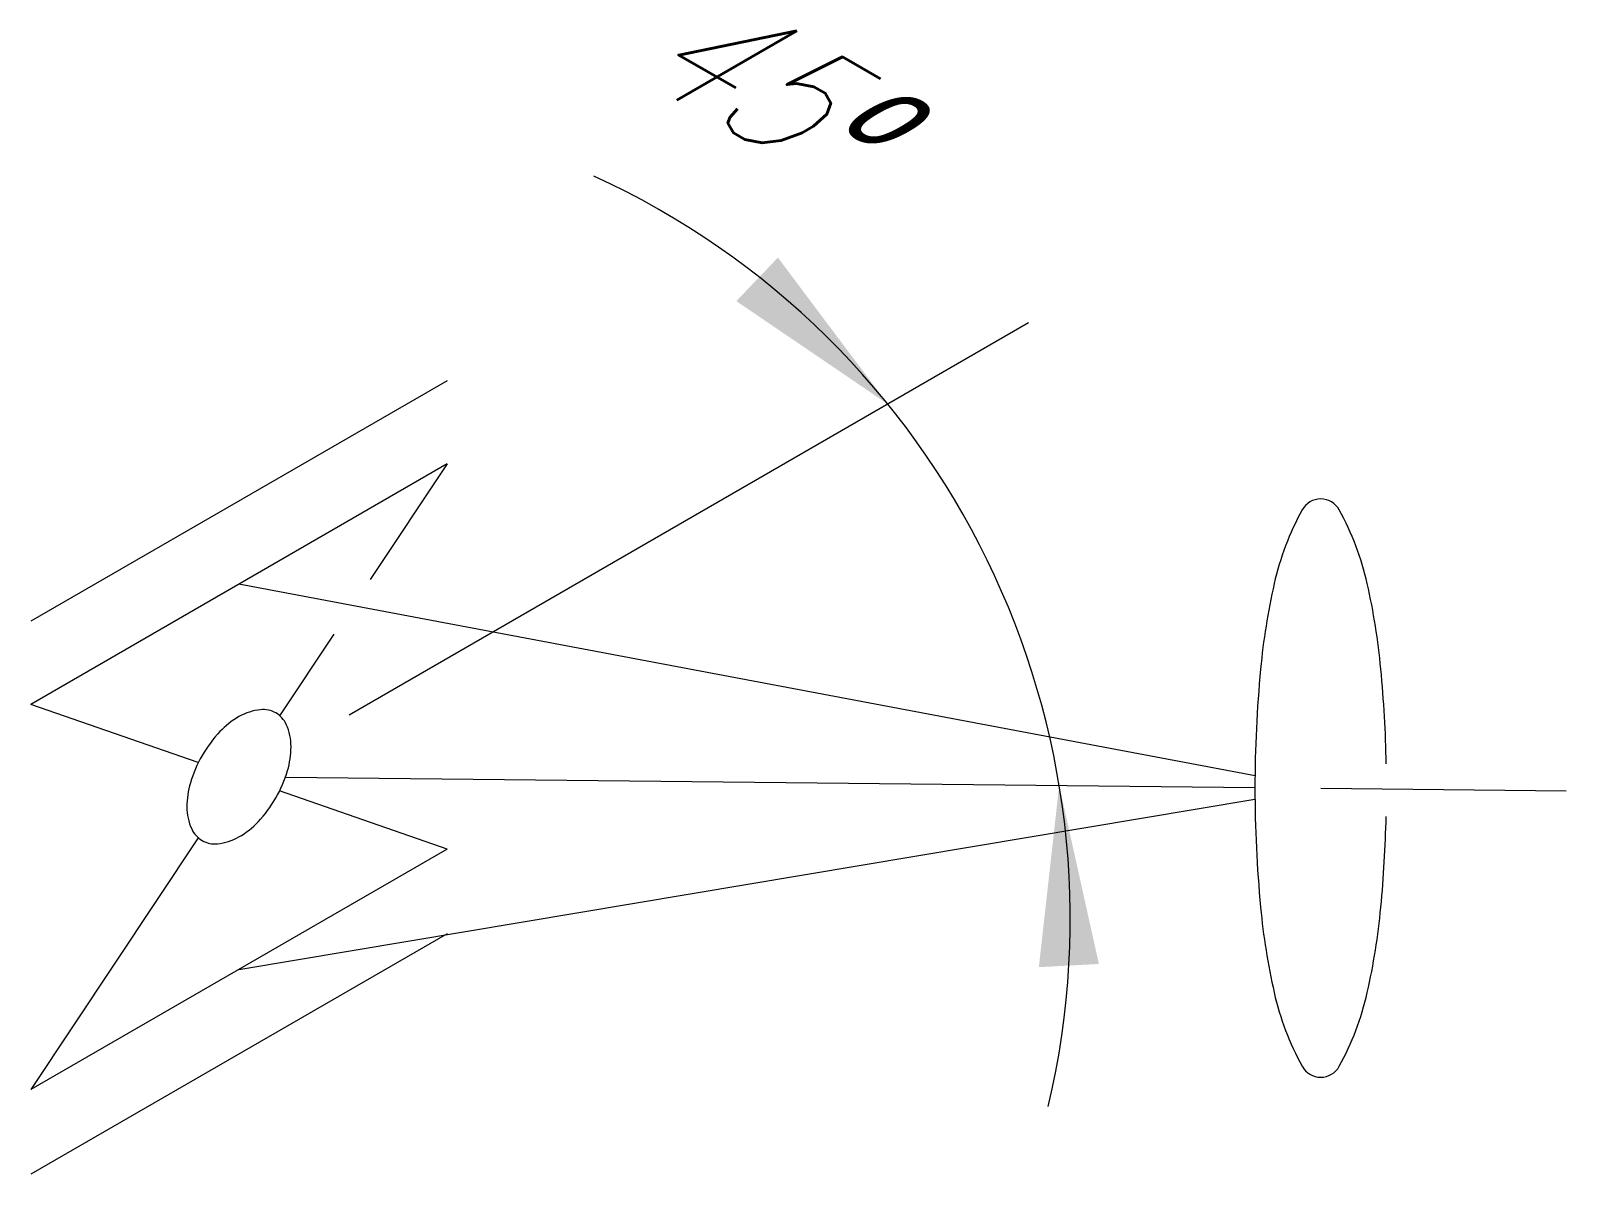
# Model space of a CAD drawing. Header units: millimetres. Extents: x -9996.19 to -9994.91, y -75.02 to -74.07.
import ezdxf

# ---------------------------------------------------------------- set-up
doc = ezdxf.new("R2010")
doc.units = ezdxf.units.MM
doc.layers.add('Tub_iso_válvulas', color=2, linetype='Continuous')
doc.styles.add('ISOPOS80', font='ROMANSBR', dxfattribs={"width": 0.85, "oblique": 30, "height": 2})

msp = doc.modelspace()

# ---------------------------------------------------------------- linework, layer by layer
at = {"layer": 'Tub_iso_válvulas', "color": 1}
for p, q in [((-9995.9253, -74.6396), (-9995.3604, -74.3134)), ((-9995.1719, -74.6902), (-9996.0169, -74.5309)), ((-9995.9782, -74.6915), (-9995.172, -74.6999)), ((-9995.1173, -74.7005), (-9994.9131, -74.7027)), ((-9996.0169, -74.8512), (-9995.172, -74.7097))]:
    msp.add_line(p, q, dxfattribs=at)
at = {"layer": 'Tub_iso_válvulas'}
for p, q in [((-9995.8437, -74.3618), (-9996.1901, -74.5618)), ((-9995.8437, -74.4309), (-9996.1901, -74.6309)), ((-9995.8437, -74.4309), (-9995.9077, -74.5271)), ((-9995.9379, -74.5724), (-9995.9831, -74.6403)), ((-9996.0507, -74.6793), (-9996.1901, -74.6309)), ((-9995.8437, -74.7512), (-9995.9831, -74.7028)), ((-9996.0507, -74.7418), (-9996.1901, -74.9512)), ((-9995.8437, -74.7512), (-9996.1901, -74.9512)), ((-9995.8437, -74.8216), (-9996.1901, -75.0216))]:
    msp.add_line(p, q, dxfattribs=at)
at = {"layer": 'Tub_iso_válvulas', "color": 1}
for points in [[(-9995.0628, -74.6804, 0.018717), (-9995.0673, -74.6015, 0.032447), (-9995.0786, -74.5305, 0.069756), (-9995.1019, -74.4692, 0.273671), (-9995.1173, -74.4601, 0.273671), (-9995.1327, -74.4692, 0.069756), (-9995.156, -74.5305, 0.032447), (-9995.1673, -74.6015, 0.023495), (-9995.172, -74.7005, 0.023495), (-9995.1673, -74.7996, 0.032447), (-9995.156, -74.8705, 0.069756), (-9995.1327, -74.9318, 0.273671), (-9995.1173, -74.9409, 0.273671)], [(-9995.1173, -74.9409, 0.273671), (-9995.1019, -74.9318, 0.069756), (-9995.0786, -74.8705, 0.032447), (-9995.0673, -74.7996, 0.017892), (-9995.0629, -74.7242, 0.023495)]]:
    msp.add_lwpolyline(points, format="xyb", dxfattribs=at)
at = {"layer": 'Tub_iso_válvulas'}
msp.add_lwpolyline([(-9996.0475, -74.6734, 0.058752), (-9996.0573, -74.6961, 0.072341), (-9996.0602, -74.7161, 0.106617), (-9996.0562, -74.7345, 0.156851), (-9996.0475, -74.7441, 0.156851), (-9996.0348, -74.7468, 0.106617), (-9996.0169, -74.7411, 0.072341), (-9996.001, -74.7286, 0.058752), (-9995.9862, -74.7087, 0.058752), (-9995.9765, -74.686, 0.072341), (-9995.9736, -74.6661, 0.106617), (-9995.9775, -74.6476, 0.156851), (-9995.9862, -74.638, 0.156851), (-9995.9989, -74.6353, 0.106617), (-9996.0169, -74.6411, 0.072341), (-9996.0327, -74.6535, 0.058752)], format="xyb", close=True, dxfattribs=at)
at = {"layer": 'Tub_iso_válvulas', "color": 1}
msp.add_arc((-9996.0054, -74.8093), 0.6797, 346.7338, 65.3416, dxfattribs=at)
for points in [[(-9995.5687, -74.2594), (-9995.6033, -74.2956), (-9995.4775, -74.3811)], [(-9995.3517, -74.8494), (-9995.3018, -74.8467), (-9995.3348, -74.6982)]]:
    msp.add_solid(points, dxfattribs=at)

# ---------------------------------------------------------------- texts
at = {"layer": 'Tub_iso_válvulas', "style": 'ISOPOS80', "oblique": 30, "width": 0.85}
msp.add_attdef('45º', (-9995.6939, -74.1048), '45%%D', height=0.1, rotation=330, dxfattribs=at)

doc.saveas('drawing.dxf')
